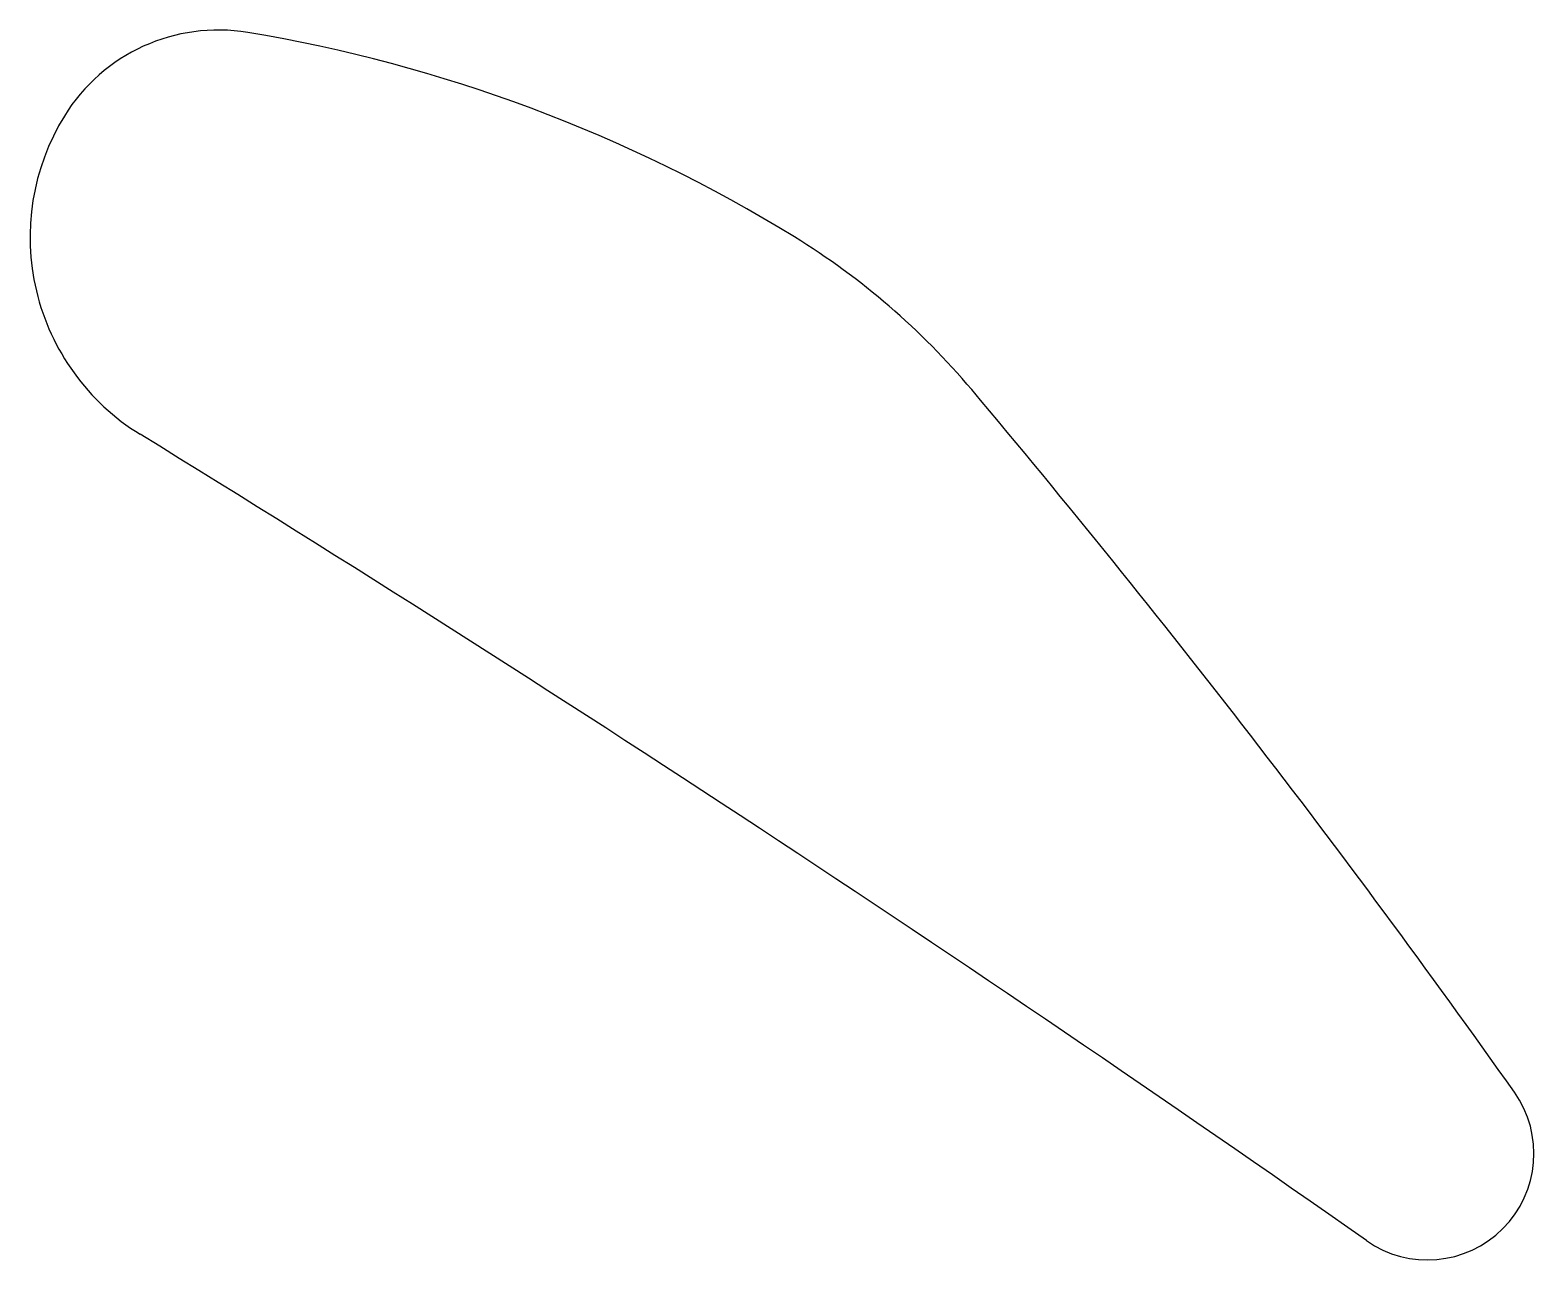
# Model space of a CAD drawing. Header units: metres. Extents: x -1.3 to 55.3, y -43 to 3.2.
import ezdxf

# ---------------------------------------------------------------- set-up
doc = ezdxf.new("R2010")
doc.units = ezdxf.units.M

msp = doc.modelspace()

# ---------------------------------------------------------------- linework, layer by layer
at = {"layer": 'PARAMETRIX'}
for centre, radius, start, end in [((5.7838, -3.5582), 6.7907, 80.5938, 148.4), ((-2.4277, -53.1264), 57.0344, 58.4, 80.5938), ((7.41, -4.5587), 8.7, 148.4, 238.4), ((12.9761, -28.0879), 27.6371, 40.09, 58.4), ((-270.542, -266.7478), 398.2327, 35.2856, 40.09), ((-476.5958, -791.2988), 915, 54.9435, 58.4), ((51.2635, -39.0186), 4, 234.9435, 35.2856)]:
    msp.add_arc(centre, radius, start, end, dxfattribs=at)

doc.saveas('drawing.dxf')
